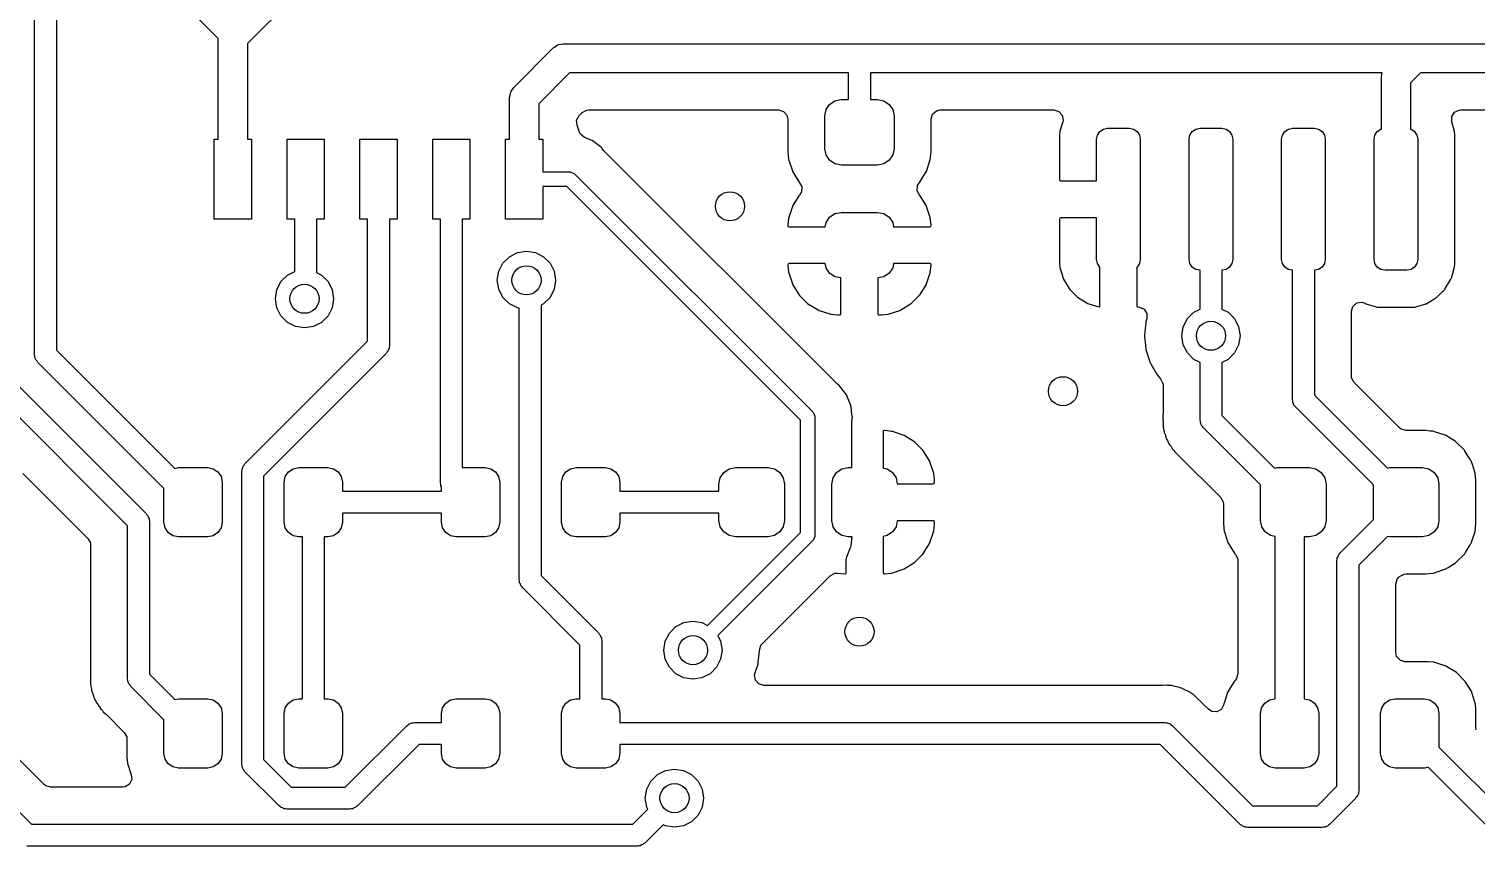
# Model space of a CAD drawing. Extents: x 120.5 to 178.2, y -124.1 to -74.2.
# Drawn here: x 143.79 to 163.66, y -124.1 to -112.88 of the extents above; entities that cross this region are included whole.
import ezdxf

# ---------------------------------------------------------------- set-up
doc = ezdxf.new("R2010")
doc.units = 0
doc.layers.add('BLACK', color=7, linetype='CONTINUOUS')

msp = doc.modelspace()

# ---------------------------------------------------------------- linework, layer by layer
at = {"layer": 'BLACK', "linetype": 'CONTINUOUS'}
for p, q in [((143.868, -117.353), (143.868, -100.076)), ((144.168, -100.138), (144.168, -117.291)), ((146.39, -113.01), (144.42, -111.04)), ((147.403, -112.468), (146.79, -113.081)), ((146.39, -114.395), (146.39, -113.01)), ((146.79, -113.081), (146.79, -114.395)), ((150.449, -113.683), (150.989, -113.142)), ((150.989, -113.142), (151.017, -113.125)), ((151.017, -113.125), (151.043, -113.104)), ((151.043, -113.104), (151.054, -113.101)), ((151.054, -113.101), (151.064, -113.095)), ((151.064, -113.095), (151.097, -113.091)), ((151.097, -113.091), (151.13, -113.084)), ((151.13, -113.084), (165.521, -113.084)), ((151.213, -113.484), (150.79, -113.907)), ((155.044, -113.484), (151.213, -113.484)), ((155.044, -113.85), (155.044, -113.484)), ((162.37, -113.484), (155.344, -113.484)), ((155.344, -113.484), (155.344, -113.85)), ((162.36, -113.538), (162.367, -113.505)), ((162.36, -114.255), (162.36, -113.538)), ((162.367, -113.505), (162.37, -113.484)), ((162.897, -113.484), (162.76, -113.621)), ((162.76, -113.621), (162.76, -114.255)), ((165.45, -113.484), (162.897, -113.484)), ((150.39, -113.824), (150.397, -113.791)), ((150.39, -114.395), (150.39, -113.824)), ((150.397, -113.791), (150.401, -113.758)), ((150.401, -113.758), (150.407, -113.748)), ((150.407, -113.748), (150.41, -113.737)), ((150.41, -113.737), (150.431, -113.711)), ((150.431, -113.711), (150.449, -113.683)), ((150.79, -113.907), (150.79, -114.395)), ((151.345, -114.071), (151.387, -114.029)), ((151.387, -114.029), (151.449, -113.995)), ((151.449, -113.995), (151.476, -113.992)), ((151.476, -113.992), (154.084, -113.992)), ((154.084, -113.992), (154.153, -114.013)), ((154.153, -114.013), (154.199, -114.066)), ((154.719, -114.075), (154.736, -113.989)), ((154.736, -113.989), (154.785, -113.916)), ((154.785, -113.916), (154.858, -113.867)), ((154.858, -113.867), (154.944, -113.85)), ((154.944, -113.85), (155.044, -113.85)), ((155.344, -113.85), (155.444, -113.85)), ((155.444, -113.85), (155.53, -113.867)), ((155.53, -113.867), (155.603, -113.916)), ((155.603, -113.916), (155.652, -113.989)), ((155.652, -113.989), (155.669, -114.075)), ((156.198, -114.05), (156.251, -114.004)), ((156.251, -114.004), (156.303, -113.992)), ((156.303, -113.992), (157.864, -113.992)), ((157.864, -113.992), (157.932, -114.013)), ((157.932, -114.013), (157.979, -114.066)), ((163.326, -114.083), (163.364, -114.023)), ((163.364, -114.023), (163.429, -113.994)), ((163.429, -113.994), (163.447, -113.992)), ((163.447, -113.992), (164.264, -113.992)), ((151.311, -114.133), (151.345, -114.071)), ((151.316, -114.204), (151.311, -114.133)), ((151.332, -114.245), (151.316, -114.204)), ((151.347, -114.285), (151.332, -114.245)), ((154.199, -114.066), (154.21, -114.118)), ((154.21, -114.118), (154.21, -114.574)), ((154.719, -114.525), (154.719, -114.075)), ((155.669, -114.075), (155.669, -114.525)), ((156.177, -114.118), (156.198, -114.05)), ((156.177, -114.574), (156.177, -114.118)), ((157.985, -114.154), (157.947, -114.285)), ((157.979, -114.066), (157.989, -114.136)), ((157.989, -114.136), (157.985, -114.154)), ((158.543, -114.256), (158.6, -114.245)), ((158.6, -114.245), (158.9, -114.245)), ((158.9, -114.245), (158.957, -114.256)), ((159.813, -114.256), (159.87, -114.245)), ((159.87, -114.245), (160.17, -114.245)), ((160.17, -114.245), (160.227, -114.256)), ((161.083, -114.256), (161.14, -114.245)), ((161.14, -114.245), (161.44, -114.245)), ((161.44, -114.245), (161.497, -114.256)), ((163.326, -114.154), (163.326, -114.083)), ((163.366, -114.291), (163.326, -114.154)), ((146.335, -115.495), (146.335, -114.395)), ((146.335, -114.395), (146.39, -114.395)), ((146.79, -114.395), (146.845, -114.395)), ((146.845, -114.395), (146.845, -115.495)), ((147.335, -115.495), (147.335, -114.395)), ((147.335, -114.395), (147.845, -114.395)), ((147.845, -114.395), (147.845, -115.495)), ((148.335, -115.495), (148.335, -114.395)), ((148.335, -114.395), (148.845, -114.395)), ((148.845, -114.395), (148.845, -115.495)), ((149.335, -115.495), (149.335, -114.395)), ((149.335, -114.395), (149.845, -114.395)), ((149.845, -114.395), (149.845, -115.495)), ((150.335, -115.495), (150.335, -114.395)), ((150.335, -114.395), (150.39, -114.395)), ((150.79, -114.395), (150.845, -114.395)), ((150.845, -114.395), (150.845, -114.845)), ((151.347, -114.287), (151.347, -114.285)), ((151.365, -114.326), (151.347, -114.287)), ((151.42, -114.371), (151.365, -114.326)), ((151.523, -114.413), (151.42, -114.371)), ((151.618, -114.487), (151.523, -114.413)), ((157.944, -114.298), (157.942, -114.326)), ((157.942, -114.326), (157.942, -114.331)), ((157.942, -114.331), (157.942, -114.948)), ((157.947, -114.285), (157.944, -114.298)), ((158.45, -114.395), (158.461, -114.338)), ((158.45, -114.966), (158.45, -114.395)), ((158.461, -114.338), (158.494, -114.289)), ((158.494, -114.289), (158.543, -114.256)), ((158.957, -114.256), (159.006, -114.289)), ((159.006, -114.289), (159.039, -114.338)), ((159.039, -114.338), (159.05, -114.395)), ((159.05, -114.395), (159.05, -116.045)), ((159.72, -114.395), (159.731, -114.338)), ((159.72, -116.045), (159.72, -114.395)), ((159.731, -114.338), (159.764, -114.289)), ((159.764, -114.289), (159.813, -114.256)), ((160.227, -114.256), (160.276, -114.289)), ((160.276, -114.289), (160.309, -114.338)), ((160.309, -114.338), (160.32, -114.395)), ((160.32, -114.395), (160.32, -116.045)), ((160.99, -114.395), (161.001, -114.338)), ((160.99, -116.045), (160.99, -114.395)), ((161.001, -114.338), (161.034, -114.289)), ((161.034, -114.289), (161.083, -114.256)), ((161.497, -114.256), (161.546, -114.289)), ((161.546, -114.289), (161.579, -114.338)), ((161.579, -114.338), (161.59, -114.395)), ((161.59, -114.395), (161.59, -116.045)), ((162.26, -114.395), (162.271, -114.338)), ((162.26, -116.045), (162.26, -114.395)), ((162.271, -114.338), (162.304, -114.289)), ((162.304, -114.289), (162.353, -114.256)), ((162.353, -114.256), (162.36, -114.255)), ((162.76, -114.255), (162.767, -114.256)), ((162.767, -114.256), (162.816, -114.289)), ((162.816, -114.289), (162.849, -114.338)), ((162.849, -114.338), (162.86, -114.395)), ((162.86, -114.395), (162.86, -116.045)), ((163.366, -114.298), (163.366, -114.291)), ((163.368, -114.326), (163.366, -114.298)), ((163.366, -114.298), (163.366, -114.298)), ((163.368, -114.328), (163.368, -114.326)), ((163.368, -116.112), (163.368, -114.328)), ((151.65, -114.511), (151.618, -114.487)), ((151.618, -114.487), (151.618, -114.487)), ((151.655, -114.518), (151.65, -114.511)), ((151.67, -114.536), (151.655, -114.518)), ((151.681, -114.549), (151.67, -114.536)), ((154.879, -117.747), (151.681, -114.549)), ((154.21, -114.574), (154.211, -114.577)), ((154.211, -114.577), (154.211, -114.577)), ((154.211, -114.577), (154.214, -114.611)), ((154.214, -114.611), (154.221, -114.676)), ((154.736, -114.611), (154.719, -114.525)), ((154.785, -114.684), (154.736, -114.611)), ((155.652, -114.611), (155.603, -114.684)), ((155.669, -114.525), (155.652, -114.611)), ((156.167, -114.675), (156.177, -114.574)), ((154.221, -114.676), (154.223, -114.683)), ((154.223, -114.683), (154.273, -114.83)), ((154.273, -114.83), (154.275, -114.838)), ((154.275, -114.838), (154.279, -114.844)), ((154.858, -114.733), (154.785, -114.684)), ((154.944, -114.75), (154.858, -114.733)), ((155.444, -114.75), (154.944, -114.75)), ((155.53, -114.733), (155.444, -114.75)), ((155.603, -114.684), (155.53, -114.733)), ((156.109, -114.843), (156.113, -114.837)), ((156.113, -114.837), (156.167, -114.675)), ((150.845, -114.845), (151.216, -114.845)), ((151.216, -114.845), (151.224, -114.847)), ((151.224, -114.847), (151.232, -114.846)), ((151.232, -114.846), (151.253, -114.857)), ((151.253, -114.857), (151.275, -114.864)), ((151.275, -114.864), (151.28, -114.871)), ((151.28, -114.871), (151.287, -114.874)), ((151.287, -114.874), (154.554, -118.141)), ((154.279, -114.844), (154.279, -114.844)), ((154.279, -114.844), (154.336, -114.936)), ((154.336, -114.936), (154.365, -114.984)), ((154.365, -114.984), (154.37, -114.989)), ((154.37, -114.989), (154.375, -114.995)), ((154.375, -114.995), (154.373, -114.996)), ((154.373, -114.996), (154.402, -115.049)), ((155.986, -115.102), (155.991, -115.031)), ((155.991, -115.031), (156.015, -114.994)), ((156.014, -114.994), (156.018, -114.988)), ((156.015, -114.994), (156.014, -114.994)), ((156.018, -114.988), (156.024, -114.983)), ((156.024, -114.983), (156.057, -114.929)), ((156.057, -114.929), (156.109, -114.843)), ((156.109, -114.843), (156.109, -114.843)), ((157.942, -114.948), (157.946, -114.963)), ((157.946, -114.963), (157.948, -114.964)), ((157.948, -114.964), (157.956, -114.966)), ((157.956, -114.966), (158.45, -114.966)), ((151.175, -115.045), (150.845, -115.045)), ((150.845, -115.045), (150.845, -115.495)), ((154.383, -118.253), (151.175, -115.045)), ((154.361, -115.174), (154.279, -115.307)), ((154.375, -115.157), (154.361, -115.174)), ((154.397, -115.119), (154.374, -115.156)), ((154.374, -115.156), (154.375, -115.157)), ((154.402, -115.049), (154.397, -115.119)), ((156.015, -115.154), (155.986, -115.102)), ((156.013, -115.156), (156.015, -115.154)), ((156.026, -115.173), (156.013, -115.156)), ((156.108, -115.306), (156.026, -115.173)), ((154.273, -115.32), (154.224, -115.469)), ((154.279, -115.307), (154.273, -115.32)), ((154.785, -115.466), (154.858, -115.417)), ((154.858, -115.417), (154.944, -115.4)), ((154.944, -115.4), (155.444, -115.4)), ((155.444, -115.4), (155.53, -115.417)), ((155.53, -115.417), (155.603, -115.466)), ((156.115, -115.319), (156.108, -115.306)), ((156.164, -115.468), (156.115, -115.319)), ((146.845, -115.495), (146.335, -115.495)), ((147.44, -115.495), (147.335, -115.495)), ((147.44, -116.211), (147.44, -115.495)), ((147.845, -115.495), (147.74, -115.495)), ((147.74, -115.495), (147.74, -116.227)), ((148.44, -115.495), (148.335, -115.495)), ((148.44, -117.17), (148.44, -115.495)), ((148.845, -115.495), (148.74, -115.495)), ((148.74, -115.495), (148.74, -117.232)), ((149.44, -115.495), (149.335, -115.495)), ((149.44, -119.115), (149.44, -115.495)), ((149.845, -115.495), (149.74, -115.495)), ((149.74, -115.495), (149.74, -118.905)), ((150.845, -115.495), (150.335, -115.495)), ((154.221, -115.482), (154.211, -115.573)), ((154.211, -115.573), (154.211, -115.578)), ((154.211, -115.578), (154.215, -115.593)), ((154.215, -115.593), (154.217, -115.594)), ((154.217, -115.594), (154.225, -115.596)), ((154.224, -115.469), (154.221, -115.482)), ((154.225, -115.596), (154.725, -115.596)), ((154.725, -115.596), (154.736, -115.539)), ((154.736, -115.539), (154.785, -115.466)), ((155.603, -115.466), (155.652, -115.539)), ((155.652, -115.539), (155.663, -115.596)), ((155.663, -115.596), (156.159, -115.596)), ((156.159, -115.596), (156.174, -115.592)), ((156.167, -115.481), (156.164, -115.468)), ((156.177, -115.573), (156.167, -115.481)), ((156.174, -115.592), (156.175, -115.59)), ((156.175, -115.59), (156.177, -115.582)), ((156.177, -115.58), (156.177, -115.573)), ((156.177, -115.582), (156.177, -115.58)), ((157.944, -115.48), (157.942, -115.488)), ((157.942, -115.488), (157.942, -116.109)), ((157.945, -115.478), (157.944, -115.48)), ((157.96, -115.474), (157.945, -115.478)), ((158.45, -115.474), (157.96, -115.474)), ((158.45, -116.045), (158.45, -115.474)), ((150.298, -116.097), (150.387, -116.008)), ((150.387, -116.008), (150.498, -115.952)), ((150.498, -115.952), (150.622, -115.932)), ((150.622, -115.932), (150.746, -115.952)), ((150.746, -115.952), (150.857, -116.008)), ((150.857, -116.008), (150.946, -116.097)), ((147.339, -116.262), (147.44, -116.211)), ((147.74, -116.227), (147.809, -116.262)), ((150.222, -116.332), (150.242, -116.208)), ((150.242, -116.208), (150.298, -116.097)), ((150.946, -116.097), (151.002, -116.208)), ((151.002, -116.208), (151.022, -116.332)), ((154.213, -116.11), (154.211, -116.118)), ((154.211, -116.118), (154.211, -116.12)), ((154.211, -116.12), (154.211, -116.127)), ((154.211, -116.127), (154.221, -116.219)), ((154.214, -116.108), (154.213, -116.11)), ((154.229, -116.104), (154.214, -116.108)), ((154.221, -116.219), (154.224, -116.232)), ((154.224, -116.232), (154.273, -116.381)), ((154.725, -116.104), (154.229, -116.104)), ((154.736, -116.161), (154.725, -116.104)), ((154.785, -116.234), (154.736, -116.161)), ((155.652, -116.161), (155.603, -116.234)), ((155.663, -116.104), (155.652, -116.161)), ((156.163, -116.104), (155.663, -116.104)), ((156.115, -116.38), (156.164, -116.231)), ((156.171, -116.106), (156.163, -116.104)), ((156.164, -116.231), (156.167, -116.218)), ((156.167, -116.218), (156.177, -116.127)), ((156.173, -116.107), (156.171, -116.106)), ((156.173, -116.109), (156.173, -116.107)), ((156.177, -116.122), (156.173, -116.109)), ((156.177, -116.127), (156.177, -116.122)), ((157.942, -116.109), (157.942, -116.114)), ((157.942, -116.114), (157.944, -116.142)), ((157.944, -116.142), (157.947, -116.155)), ((157.947, -116.155), (157.989, -116.301)), ((158.461, -116.102), (158.45, -116.045)), ((158.494, -116.151), (158.461, -116.102)), ((158.496, -116.152), (158.494, -116.151)), ((158.496, -116.688), (158.496, -116.152)), ((159.006, -116.151), (159.004, -116.152)), ((159.004, -116.152), (159.004, -116.682)), ((159.039, -116.102), (159.006, -116.151)), ((159.05, -116.045), (159.039, -116.102)), ((159.731, -116.102), (159.72, -116.045)), ((159.764, -116.151), (159.731, -116.102)), ((159.813, -116.184), (159.764, -116.151)), ((159.87, -116.195), (159.813, -116.184)), ((159.87, -116.727), (159.87, -116.195)), ((160.227, -116.184), (160.17, -116.195)), ((160.17, -116.195), (160.17, -116.727)), ((160.276, -116.151), (160.227, -116.184)), ((160.309, -116.102), (160.276, -116.151)), ((160.32, -116.045), (160.309, -116.102)), ((161.001, -116.102), (160.99, -116.045)), ((161.034, -116.151), (161.001, -116.102)), ((161.083, -116.184), (161.034, -116.151)), ((161.14, -116.195), (161.083, -116.184)), ((161.14, -117.97), (161.14, -116.195)), ((161.497, -116.184), (161.44, -116.195)), ((161.44, -116.195), (161.44, -117.908)), ((161.546, -116.151), (161.497, -116.184)), ((161.579, -116.102), (161.546, -116.151)), ((161.59, -116.045), (161.579, -116.102)), ((162.271, -116.102), (162.26, -116.045)), ((162.304, -116.151), (162.271, -116.102)), ((162.353, -116.184), (162.304, -116.151)), ((162.41, -116.195), (162.353, -116.184)), ((162.71, -116.195), (162.41, -116.195)), ((162.767, -116.184), (162.71, -116.195)), ((162.816, -116.151), (162.767, -116.184)), ((162.849, -116.102), (162.816, -116.151)), ((162.86, -116.045), (162.849, -116.102)), ((163.321, -116.301), (163.36, -116.168)), ((163.36, -116.168), (163.366, -116.149)), ((163.366, -116.142), (163.368, -116.114)), ((163.366, -116.149), (163.366, -116.142)), ((163.368, -116.114), (163.368, -116.112)), ((163.368, -116.114), (163.368, -116.114)), ((147.194, -116.462), (147.25, -116.351)), ((147.25, -116.351), (147.339, -116.262)), ((147.809, -116.262), (147.898, -116.351)), ((147.898, -116.351), (147.954, -116.462)), ((150.242, -116.456), (150.222, -116.332)), ((151.022, -116.332), (151.002, -116.456)), ((154.273, -116.381), (154.28, -116.394)), ((154.28, -116.394), (154.362, -116.527)), ((154.858, -116.283), (154.785, -116.234)), ((154.94, -116.299), (154.858, -116.283)), ((154.94, -116.794), (154.94, -116.299)), ((155.53, -116.283), (155.448, -116.299)), ((155.448, -116.299), (155.448, -116.79)), ((155.603, -116.234), (155.53, -116.283)), ((156.027, -116.526), (156.109, -116.393)), ((156.109, -116.393), (156.115, -116.38)), ((157.989, -116.301), (157.995, -116.315)), ((157.995, -116.315), (158.072, -116.445)), ((163.238, -116.445), (163.288, -116.361)), ((163.288, -116.361), (163.315, -116.315)), ((163.315, -116.315), (163.319, -116.309)), ((163.319, -116.309), (163.321, -116.301)), ((147.174, -116.586), (147.194, -116.462)), ((147.194, -116.71), (147.174, -116.586)), ((147.954, -116.462), (147.974, -116.586)), ((147.974, -116.586), (147.954, -116.71)), ((150.298, -116.567), (150.242, -116.456)), ((150.387, -116.656), (150.298, -116.567)), ((150.946, -116.567), (150.857, -116.656)), ((151.002, -116.456), (150.946, -116.567)), ((154.362, -116.527), (154.371, -116.539)), ((154.371, -116.539), (154.481, -116.649)), ((155.908, -116.648), (156.018, -116.538)), ((156.018, -116.538), (156.027, -116.526)), ((158.072, -116.445), (158.082, -116.457)), ((158.082, -116.457), (158.188, -116.563)), ((158.188, -116.563), (158.2, -116.573)), ((158.2, -116.573), (158.33, -116.65)), ((162.974, -116.654), (163.078, -116.593)), ((163.078, -116.593), (163.11, -116.573)), ((163.11, -116.573), (163.117, -116.569)), ((163.11, -116.573), (163.11, -116.573)), ((163.117, -116.569), (163.234, -116.452)), ((163.234, -116.452), (163.238, -116.445)), ((163.238, -116.445), (163.238, -116.445)), ((147.25, -116.821), (147.194, -116.71)), ((147.339, -116.91), (147.25, -116.821)), ((147.898, -116.821), (147.809, -116.91)), ((147.954, -116.71), (147.898, -116.821)), ((150.498, -116.712), (150.387, -116.656)), ((150.523, -116.716), (150.498, -116.712)), ((150.523, -120.447), (150.523, -116.716)), ((150.857, -116.656), (150.823, -116.673)), ((150.823, -116.673), (150.823, -120.385)), ((154.481, -116.649), (154.493, -116.658)), ((154.493, -116.658), (154.626, -116.74)), ((154.626, -116.74), (154.639, -116.746)), ((154.639, -116.746), (154.788, -116.795)), ((154.788, -116.795), (154.801, -116.798)), ((154.801, -116.798), (154.892, -116.808)), ((154.892, -116.808), (154.899, -116.808)), ((154.899, -116.808), (154.922, -116.808)), ((154.922, -116.808), (154.937, -116.804)), ((154.937, -116.804), (154.938, -116.802)), ((154.938, -116.802), (154.94, -116.794)), ((155.448, -116.79), (155.452, -116.805)), ((155.452, -116.805), (155.454, -116.806)), ((155.454, -116.806), (155.462, -116.808)), ((155.462, -116.808), (155.489, -116.808)), ((155.489, -116.808), (155.496, -116.808)), ((155.496, -116.808), (155.588, -116.798)), ((155.588, -116.798), (155.601, -116.795)), ((155.601, -116.795), (155.75, -116.746)), ((155.75, -116.746), (155.763, -116.739)), ((155.763, -116.739), (155.896, -116.657)), ((155.896, -116.657), (155.908, -116.648)), ((158.33, -116.65), (158.344, -116.656)), ((158.344, -116.656), (158.479, -116.695)), ((158.479, -116.695), (158.493, -116.695)), ((158.493, -116.695), (158.496, -116.688)), ((159.004, -116.682), (159.008, -116.695)), ((159.008, -116.695), (159.038, -116.7)), ((159.038, -116.7), (159.102, -116.729)), ((159.102, -116.729), (159.141, -116.789)), ((159.141, -116.789), (159.14, -116.863)), ((159.696, -116.859), (159.785, -116.77)), ((159.785, -116.77), (159.87, -116.727)), ((160.17, -116.727), (160.255, -116.77)), ((160.255, -116.77), (160.344, -116.859)), ((161.948, -116.758), (161.969, -116.69)), ((161.948, -117.645), (161.948, -116.758)), ((161.969, -116.69), (162.022, -116.643)), ((162.022, -116.643), (162.092, -116.633)), ((162.092, -116.633), (162.132, -116.647)), ((162.132, -116.647), (162.132, -116.647)), ((162.132, -116.647), (162.137, -116.649)), ((162.137, -116.649), (162.139, -116.65)), ((162.139, -116.65), (162.146, -116.654)), ((162.146, -116.654), (162.154, -116.656)), ((162.154, -116.656), (162.154, -116.656)), ((162.154, -116.656), (162.16, -116.658)), ((162.16, -116.658), (162.306, -116.701)), ((162.306, -116.701), (162.313, -116.701)), ((162.313, -116.701), (162.313, -116.701)), ((162.313, -116.701), (162.341, -116.703)), ((162.341, -116.703), (162.341, -116.703)), ((162.341, -116.703), (162.343, -116.703)), ((162.343, -116.703), (162.777, -116.703)), ((162.777, -116.703), (162.779, -116.703)), ((162.779, -116.703), (162.807, -116.701)), ((162.779, -116.703), (162.779, -116.703)), ((162.807, -116.701), (162.807, -116.701)), ((162.807, -116.701), (162.814, -116.701)), ((162.814, -116.701), (162.96, -116.658)), ((162.96, -116.658), (162.966, -116.656)), ((162.966, -116.656), (162.974, -116.654)), ((162.966, -116.656), (162.966, -116.656)), ((147.45, -116.966), (147.339, -116.91)), ((147.574, -116.986), (147.45, -116.966)), ((147.698, -116.966), (147.574, -116.986)), ((147.809, -116.91), (147.698, -116.966)), ((159.126, -116.911), (159.112, -117.039)), ((159.14, -116.863), (159.126, -116.904)), ((159.126, -116.904), (159.126, -116.911)), ((159.126, -116.911), (159.126, -116.911)), ((159.62, -117.094), (159.64, -116.97)), ((159.64, -116.97), (159.696, -116.859)), ((160.344, -116.859), (160.4, -116.97)), ((160.4, -116.97), (160.42, -117.094)), ((146.757, -118.853), (148.44, -117.17)), ((159.112, -117.039), (159.106, -117.094)), ((159.106, -117.094), (159.107, -117.101)), ((159.107, -117.101), (159.125, -117.269)), ((159.64, -117.218), (159.62, -117.094)), ((159.696, -117.329), (159.64, -117.218)), ((160.4, -117.218), (160.344, -117.329)), ((160.42, -117.094), (160.4, -117.218)), ((143.873, -117.372), (143.868, -117.353)), ((143.873, -117.392), (143.873, -117.372)), ((143.883, -117.409), (143.873, -117.392)), ((143.888, -117.428), (143.883, -117.409)), ((144.168, -117.291), (145.793, -118.915)), ((148.696, -117.338), (147.013, -119.022)), ((148.706, -117.321), (148.696, -117.338)), ((148.72, -117.307), (148.706, -117.321)), ((148.725, -117.288), (148.72, -117.307)), ((148.735, -117.271), (148.725, -117.288)), ((148.74, -117.232), (148.735, -117.251)), ((148.735, -117.251), (148.735, -117.271)), ((159.125, -117.269), (159.126, -117.284)), ((159.126, -117.284), (159.185, -117.466)), ((159.785, -117.418), (159.696, -117.329)), ((159.87, -117.461), (159.785, -117.418)), ((160.255, -117.418), (160.17, -117.461)), ((160.344, -117.329), (160.255, -117.418)), ((143.406, -117.54), (145.401, -119.535)), ((143.902, -117.442), (143.888, -117.428)), ((143.912, -117.459), (143.902, -117.442)), ((145.645, -119.192), (143.912, -117.459)), ((159.185, -117.466), (159.189, -117.471)), ((159.189, -117.471), (159.189, -117.471)), ((159.189, -117.471), (159.194, -117.48)), ((159.194, -117.48), (159.281, -117.631)), ((159.87, -118.25), (159.87, -117.461)), ((160.17, -117.461), (160.17, -118.188)), ((145.145, -119.703), (143.15, -117.708)), ((154.891, -117.758), (154.879, -117.747)), ((154.91, -117.773), (154.891, -117.758)), ((154.917, -117.778), (154.91, -117.773)), ((154.941, -117.81), (154.917, -117.778)), ((154.951, -117.822), (154.941, -117.81)), ((154.941, -117.81), (154.941, -117.81)), ((155.005, -117.893), (154.951, -117.822)), ((159.281, -117.631), (159.285, -117.636)), ((159.285, -117.636), (159.285, -117.636)), ((159.285, -117.636), (159.329, -117.684)), ((159.329, -117.684), (159.36, -117.748)), ((159.36, -117.748), (159.362, -117.769)), ((159.362, -117.769), (159.362, -118.168)), ((161.951, -117.672), (161.948, -117.645)), ((161.985, -117.734), (161.951, -117.672)), ((162.611, -118.36), (161.985, -117.734)), ((155.014, -117.905), (155.005, -117.893)), ((155.034, -117.953), (155.014, -117.905)), ((155.069, -118.036), (155.034, -117.953)), ((161.145, -117.989), (161.14, -117.97)), ((161.145, -118.009), (161.145, -117.989)), ((161.155, -118.026), (161.145, -118.009)), ((161.44, -117.908), (162.443, -118.911)), ((154.554, -118.141), (154.557, -118.148)), ((154.557, -118.148), (154.564, -118.153)), ((154.564, -118.153), (154.571, -118.175)), ((154.571, -118.175), (154.582, -118.196)), ((154.582, -118.196), (154.58, -118.204)), ((154.58, -118.204), (154.583, -118.212)), ((154.583, -118.212), (154.583, -119.837)), ((155.073, -118.046), (155.069, -118.036)), ((155.076, -118.053), (155.073, -118.046)), ((155.077, -118.061), (155.076, -118.053)), ((155.079, -118.075), (155.077, -118.061)), ((155.091, -118.172), (155.079, -118.075)), ((155.097, -118.212), (155.091, -118.172)), ((155.091, -118.172), (155.091, -118.172)), ((155.095, -118.227), (155.097, -118.212)), ((159.361, -118.18), (159.359, -118.188)), ((159.359, -118.188), (159.361, -118.256)), ((159.362, -118.168), (159.361, -118.18)), ((160.17, -118.188), (160.893, -118.911)), ((161.16, -118.045), (161.155, -118.026)), ((161.174, -118.059), (161.16, -118.045)), ((161.184, -118.076), (161.174, -118.059)), ((162.25, -119.142), (161.184, -118.076)), ((154.383, -119.796), (154.383, -118.253)), ((155.091, -118.26), (155.092, -118.243)), ((155.091, -118.905), (155.091, -118.26)), ((155.092, -118.243), (155.095, -118.227)), ((155.521, -118.403), (155.519, -118.411)), ((155.519, -118.411), (155.519, -118.911)), ((155.522, -118.401), (155.521, -118.403)), ((155.537, -118.397), (155.522, -118.401)), ((155.542, -118.397), (155.537, -118.397)), ((155.633, -118.407), (155.542, -118.397)), ((155.646, -118.41), (155.633, -118.407)), ((155.795, -118.459), (155.646, -118.41)), ((159.361, -118.256), (159.361, -118.258)), ((159.361, -118.258), (159.362, -118.262)), ((159.362, -118.262), (159.362, -118.291)), ((159.362, -118.291), (159.362, -118.296)), ((159.362, -118.296), (159.363, -118.308)), ((159.363, -118.308), (159.364, -118.354)), ((159.364, -118.354), (159.367, -118.361)), ((159.367, -118.361), (159.367, -118.361)), ((159.367, -118.361), (159.37, -118.374)), ((159.37, -118.374), (159.374, -118.394)), ((159.374, -118.394), (159.376, -118.407)), ((159.376, -118.407), (159.377, -118.415)), ((159.377, -118.415), (159.38, -118.422)), ((159.875, -118.269), (159.87, -118.25)), ((159.875, -118.289), (159.875, -118.269)), ((159.885, -118.306), (159.875, -118.289)), ((159.89, -118.325), (159.885, -118.306)), ((159.904, -118.339), (159.89, -118.325)), ((159.914, -118.356), (159.904, -118.339)), ((160.7, -119.142), (159.914, -118.356)), ((162.632, -118.376), (162.611, -118.36)), ((162.7, -118.396), (162.632, -118.376)), ((162.974, -118.396), (162.7, -118.396)), ((163.027, -118.402), (162.974, -118.396)), ((163.068, -118.406), (163.027, -118.402)), ((163.075, -118.407), (163.068, -118.406)), ((163.068, -118.406), (163.068, -118.406)), ((163.237, -118.461), (163.075, -118.407)), ((155.808, -118.465), (155.795, -118.459)), ((155.941, -118.547), (155.808, -118.465)), ((155.953, -118.556), (155.941, -118.547)), ((156.063, -118.666), (155.953, -118.556)), ((159.38, -118.422), (159.38, -118.422)), ((159.38, -118.422), (159.394, -118.458)), ((159.394, -118.458), (159.398, -118.469)), ((159.398, -118.469), (159.411, -118.514)), ((159.411, -118.514), (159.422, -118.532)), ((159.422, -118.532), (159.43, -118.55)), ((159.43, -118.55), (159.438, -118.57)), ((159.438, -118.57), (159.457, -118.596)), ((159.457, -118.596), (159.466, -118.607)), ((159.466, -118.607), (159.472, -118.617)), ((159.472, -118.617), (159.492, -118.65)), ((163.243, -118.465), (163.237, -118.461)), ((163.371, -118.543), (163.243, -118.465)), ((163.243, -118.465), (163.243, -118.465)), ((163.383, -118.55), (163.371, -118.543)), ((163.504, -118.671), (163.383, -118.55)), ((156.072, -118.678), (156.063, -118.666)), ((156.154, -118.811), (156.072, -118.678)), ((156.161, -118.824), (156.154, -118.811)), ((159.492, -118.65), (159.492, -118.65)), ((159.492, -118.65), (159.496, -118.657)), ((159.496, -118.657), (159.511, -118.672)), ((159.511, -118.672), (159.524, -118.687)), ((159.524, -118.687), (159.536, -118.704)), ((159.536, -118.704), (159.562, -118.726)), ((159.562, -118.726), (159.572, -118.734)), ((159.572, -118.734), (159.581, -118.742)), ((159.581, -118.742), (160.155, -119.316)), ((163.508, -118.678), (163.504, -118.671)), ((163.573, -118.783), (163.508, -118.678)), ((163.594, -118.817), (163.573, -118.783)), ((143.709, -118.986), (144.6, -119.877)), ((145.793, -118.915), (145.845, -118.905)), ((145.845, -118.905), (146.245, -118.905)), ((146.245, -118.905), (146.322, -118.92)), ((146.322, -118.92), (146.386, -118.964)), ((146.386, -118.964), (146.43, -119.028)), ((146.713, -118.959), (146.718, -118.94)), ((146.713, -122.976), (146.713, -118.959)), ((146.718, -118.921), (146.728, -118.903)), ((146.718, -118.94), (146.718, -118.921)), ((146.728, -118.903), (146.733, -118.884)), ((146.733, -118.884), (146.747, -118.87)), ((146.747, -118.87), (146.757, -118.853)), ((147.31, -119.028), (147.354, -118.964)), ((147.354, -118.964), (147.418, -118.92)), ((147.418, -118.92), (147.495, -118.905)), ((147.495, -118.905), (147.895, -118.905)), ((147.895, -118.905), (147.972, -118.92)), ((147.972, -118.92), (148.036, -118.964)), ((148.036, -118.964), (148.08, -119.028)), ((149.74, -118.905), (150.055, -118.905)), ((150.055, -118.905), (150.132, -118.92)), ((150.132, -118.92), (150.196, -118.964)), ((150.196, -118.964), (150.24, -119.028)), ((151.12, -119.028), (151.164, -118.964)), ((151.164, -118.964), (151.228, -118.92)), ((151.228, -118.92), (151.305, -118.905)), ((151.305, -118.905), (151.705, -118.905)), ((151.705, -118.905), (151.782, -118.92)), ((151.782, -118.92), (151.846, -118.964)), ((151.846, -118.964), (151.89, -119.028)), ((153.282, -119.044), (153.331, -118.971)), ((153.331, -118.971), (153.404, -118.922)), ((153.404, -118.922), (153.49, -118.905)), ((153.49, -118.905), (153.94, -118.905)), ((153.94, -118.905), (154.026, -118.922)), ((154.026, -118.922), (154.099, -118.971)), ((154.099, -118.971), (154.148, -119.044)), ((154.832, -119.044), (154.881, -118.971)), ((154.881, -118.971), (154.954, -118.922)), ((154.954, -118.922), (155.04, -118.905)), ((155.04, -118.905), (155.091, -118.905)), ((155.519, -118.911), (155.576, -118.922)), ((155.576, -118.922), (155.649, -118.971)), ((155.649, -118.971), (155.698, -119.044)), ((156.21, -118.973), (156.161, -118.824)), ((156.213, -118.986), (156.21, -118.973)), ((156.223, -119.078), (156.213, -118.986)), ((160.893, -118.911), (160.925, -118.905)), ((160.925, -118.905), (161.375, -118.905)), ((161.375, -118.905), (161.461, -118.922)), ((161.461, -118.922), (161.534, -118.971)), ((161.534, -118.971), (161.583, -119.044)), ((162.443, -118.911), (162.475, -118.905)), ((162.475, -118.905), (162.925, -118.905)), ((162.925, -118.905), (163.011, -118.922)), ((163.011, -118.922), (163.084, -118.971)), ((163.084, -118.971), (163.133, -119.044)), ((163.596, -118.824), (163.594, -118.817)), ((163.609, -118.863), (163.596, -118.824)), ((163.596, -118.824), (163.596, -118.824)), ((163.648, -118.979), (163.609, -118.863)), ((163.659, -119.081), (163.648, -118.979)), ((145.645, -119.655), (145.645, -119.192)), ((146.43, -119.028), (146.445, -119.105)), ((146.445, -119.105), (146.445, -119.655)), ((147.013, -119.022), (147.013, -122.913)), ((147.295, -119.105), (147.31, -119.028)), ((147.295, -119.655), (147.295, -119.105)), ((148.08, -119.028), (148.095, -119.105)), ((148.095, -119.105), (148.095, -119.23)), ((149.445, -119.134), (149.44, -119.115)), ((149.445, -119.154), (149.445, -119.134)), ((149.455, -119.171), (149.445, -119.154)), ((149.455, -119.23), (149.455, -119.171)), ((149.455, -119.171), (149.455, -119.171)), ((150.24, -119.028), (150.255, -119.105)), ((150.255, -119.105), (150.255, -119.655)), ((151.105, -119.105), (151.12, -119.028)), ((151.105, -119.655), (151.105, -119.105)), ((151.89, -119.028), (151.905, -119.105)), ((151.905, -119.105), (151.905, -119.23)), ((153.265, -119.13), (153.282, -119.044)), ((153.265, -119.23), (153.265, -119.13)), ((154.148, -119.044), (154.165, -119.13)), ((154.165, -119.13), (154.165, -119.63)), ((154.815, -119.13), (154.832, -119.044)), ((154.815, -119.63), (154.815, -119.13)), ((155.698, -119.044), (155.714, -119.126)), ((155.714, -119.126), (156.205, -119.126)), ((156.205, -119.126), (156.22, -119.122)), ((156.22, -119.122), (156.221, -119.12)), ((156.221, -119.12), (156.223, -119.112)), ((156.223, -119.085), (156.223, -119.078)), ((156.223, -119.112), (156.223, -119.085)), ((160.7, -119.63), (160.7, -119.142)), ((161.583, -119.044), (161.6, -119.13)), ((161.6, -119.13), (161.6, -119.63)), ((162.25, -119.618), (162.25, -119.142)), ((163.133, -119.044), (163.15, -119.13)), ((163.15, -119.13), (163.15, -119.63)), ((163.659, -119.679), (163.659, -119.081)), ((148.095, -119.23), (149.455, -119.23)), ((151.905, -119.23), (153.265, -119.23)), ((160.155, -119.316), (160.189, -119.378)), ((160.189, -119.378), (160.191, -119.405)), ((160.191, -119.405), (160.191, -119.679)), ((145.401, -119.535), (145.411, -119.552)), ((145.411, -119.552), (145.425, -119.566)), ((145.425, -119.566), (145.43, -119.585)), ((145.43, -119.585), (145.44, -119.602)), ((145.44, -119.602), (145.44, -119.622)), ((149.455, -119.53), (148.095, -119.53)), ((148.095, -119.53), (148.095, -119.655)), ((149.455, -119.655), (149.455, -119.53)), ((153.265, -119.53), (151.905, -119.53)), ((151.905, -119.53), (151.905, -119.655)), ((153.265, -119.63), (153.265, -119.53)), ((145.145, -121.805), (145.145, -119.703)), ((145.44, -119.622), (145.445, -119.641)), ((145.445, -119.641), (145.445, -121.743)), ((145.66, -119.732), (145.645, -119.655)), ((145.704, -119.796), (145.66, -119.732)), ((145.768, -119.84), (145.704, -119.796)), ((146.386, -119.796), (146.322, -119.84)), ((146.43, -119.732), (146.386, -119.796)), ((146.445, -119.655), (146.43, -119.732)), ((147.31, -119.732), (147.295, -119.655)), ((147.354, -119.796), (147.31, -119.732)), ((147.418, -119.84), (147.354, -119.796)), ((148.036, -119.796), (147.972, -119.84)), ((148.08, -119.732), (148.036, -119.796)), ((148.095, -119.655), (148.08, -119.732)), ((149.47, -119.732), (149.455, -119.655)), ((149.514, -119.796), (149.47, -119.732)), ((149.578, -119.84), (149.514, -119.796)), ((150.196, -119.796), (150.132, -119.84)), ((150.24, -119.732), (150.196, -119.796)), ((150.255, -119.655), (150.24, -119.732)), ((151.12, -119.732), (151.105, -119.655)), ((151.164, -119.796), (151.12, -119.732)), ((151.228, -119.84), (151.164, -119.796)), ((151.846, -119.796), (151.782, -119.84)), ((151.89, -119.732), (151.846, -119.796)), ((151.905, -119.655), (151.89, -119.732)), ((153.108, -121.071), (154.383, -119.796)), ((153.282, -119.716), (153.265, -119.63)), ((153.331, -119.789), (153.282, -119.716)), ((153.404, -119.838), (153.331, -119.789)), ((154.099, -119.789), (154.026, -119.838)), ((154.148, -119.716), (154.099, -119.789)), ((154.165, -119.63), (154.148, -119.716)), ((154.832, -119.716), (154.815, -119.63)), ((154.881, -119.789), (154.832, -119.716)), ((154.954, -119.838), (154.881, -119.789)), ((155.649, -119.789), (155.576, -119.838)), ((155.698, -119.716), (155.649, -119.789)), ((155.714, -119.634), (155.698, -119.716)), ((156.209, -119.634), (155.714, -119.634)), ((156.161, -119.935), (156.21, -119.786)), ((156.217, -119.636), (156.209, -119.634)), ((156.21, -119.786), (156.213, -119.773)), ((156.213, -119.773), (156.223, -119.682)), ((156.219, -119.637), (156.217, -119.636)), ((156.223, -119.652), (156.219, -119.637)), ((156.223, -119.675), (156.223, -119.652)), ((156.223, -119.682), (156.223, -119.675)), ((160.191, -119.679), (160.202, -119.781)), ((160.202, -119.781), (160.204, -119.788)), ((160.204, -119.788), (160.254, -119.935)), ((160.717, -119.716), (160.7, -119.63)), ((160.766, -119.789), (160.717, -119.716)), ((160.839, -119.838), (160.766, -119.789)), ((161.534, -119.789), (161.461, -119.838)), ((161.583, -119.716), (161.534, -119.789)), ((161.6, -119.63), (161.583, -119.716)), ((161.794, -120.074), (162.25, -119.618)), ((163.084, -119.789), (163.011, -119.838)), ((163.133, -119.716), (163.084, -119.789)), ((163.15, -119.63), (163.133, -119.716)), ((163.594, -119.942), (163.648, -119.78)), ((163.648, -119.78), (163.659, -119.679)), ((144.6, -119.877), (144.634, -119.939)), ((144.634, -119.939), (144.636, -119.966)), ((144.636, -119.966), (144.636, -121.723)), ((145.845, -119.855), (145.768, -119.84)), ((146.245, -119.855), (145.845, -119.855)), ((146.322, -119.84), (146.245, -119.855)), ((147.495, -119.855), (147.418, -119.84)), ((147.545, -119.855), (147.495, -119.855)), ((147.545, -122.08), (147.545, -119.855)), ((147.895, -119.855), (147.845, -119.855)), ((147.845, -119.855), (147.845, -122.08)), ((147.972, -119.84), (147.895, -119.855)), ((149.655, -119.855), (149.578, -119.84)), ((150.055, -119.855), (149.655, -119.855)), ((150.132, -119.84), (150.055, -119.855)), ((151.305, -119.855), (151.228, -119.84)), ((151.705, -119.855), (151.305, -119.855)), ((151.782, -119.84), (151.705, -119.855)), ((154.554, -119.908), (153.249, -121.212)), ((153.49, -119.855), (153.404, -119.838)), ((153.94, -119.855), (153.49, -119.855)), ((154.026, -119.838), (153.94, -119.855)), ((154.557, -119.901), (154.554, -119.908)), ((154.564, -119.896), (154.557, -119.901)), ((154.571, -119.874), (154.564, -119.896)), ((154.582, -119.853), (154.571, -119.874)), ((154.583, -119.837), (154.58, -119.845)), ((154.58, -119.845), (154.582, -119.853)), ((155.04, -119.855), (154.954, -119.838)), ((155.021, -120.129), (155.072, -120.004)), ((155.094, -119.855), (155.04, -119.855)), ((155.072, -120.004), (155.076, -119.996)), ((155.072, -120.004), (155.072, -120.004)), ((155.076, -119.996), (155.078, -119.98)), ((155.078, -119.98), (155.094, -119.855)), ((155.576, -119.838), (155.519, -119.849)), ((155.519, -119.849), (155.519, -120.345)), ((156.073, -120.081), (156.155, -119.948)), ((156.155, -119.948), (156.161, -119.935)), ((160.254, -119.935), (160.256, -119.943)), ((160.256, -119.943), (160.26, -119.949)), ((160.26, -119.949), (160.26, -119.949)), ((160.26, -119.949), (160.301, -120.015)), ((160.9, -119.85), (160.839, -119.838)), ((160.9, -122.08), (160.9, -119.85)), ((161.375, -119.855), (161.3, -119.855)), ((161.3, -119.855), (161.3, -122.08)), ((161.461, -119.838), (161.375, -119.855)), ((162.443, -119.849), (162.05, -120.243)), ((162.475, -119.855), (162.443, -119.849)), ((162.925, -119.855), (162.475, -119.855)), ((163.011, -119.838), (162.925, -119.855)), ((163.514, -120.072), (163.571, -119.98)), ((163.571, -119.98), (163.59, -119.948)), ((163.59, -119.948), (163.594, -119.942)), ((163.59, -119.948), (163.59, -119.948)), ((155.011, -120.177), (155.021, -120.129)), ((155.011, -120.349), (155.011, -120.177)), ((155.942, -120.212), (155.954, -120.203)), ((155.954, -120.203), (156.064, -120.093)), ((156.064, -120.093), (156.073, -120.081)), ((160.301, -120.015), (160.346, -120.089)), ((160.346, -120.089), (160.351, -120.094)), ((160.351, -120.094), (160.355, -120.097)), ((160.355, -120.097), (160.356, -120.1)), ((160.356, -120.1), (160.356, -120.1)), ((160.356, -120.1), (160.356, -120.1)), ((160.356, -120.1), (160.389, -120.159)), ((160.389, -120.159), (160.391, -120.186)), ((160.391, -120.186), (160.391, -121.734)), ((161.75, -120.18), (161.755, -120.161)), ((161.75, -123.28), (161.75, -120.18)), ((161.755, -120.142), (161.765, -120.124)), ((161.755, -120.161), (161.755, -120.142)), ((161.765, -120.124), (161.77, -120.105)), ((161.77, -120.105), (161.784, -120.091)), ((161.784, -120.091), (161.794, -120.074)), ((163.384, -120.209), (163.505, -120.088)), ((163.505, -120.088), (163.514, -120.072)), ((150.823, -120.385), (151.611, -121.173)), ((153.858, -121.323), (154.791, -120.389)), ((154.791, -120.389), (154.854, -120.355)), ((154.854, -120.355), (154.893, -120.353)), ((154.893, -120.353), (154.988, -120.363)), ((154.988, -120.363), (154.993, -120.363)), ((154.993, -120.363), (155.008, -120.359)), ((155.008, -120.359), (155.009, -120.357)), ((155.009, -120.357), (155.011, -120.349)), ((155.519, -120.345), (155.523, -120.36)), ((155.523, -120.36), (155.525, -120.361)), ((155.525, -120.361), (155.533, -120.363)), ((155.533, -120.363), (155.535, -120.363)), ((155.535, -120.363), (155.542, -120.363)), ((155.542, -120.363), (155.634, -120.353)), ((155.634, -120.353), (155.647, -120.35)), ((155.647, -120.35), (155.796, -120.301)), ((155.796, -120.301), (155.809, -120.294)), ((155.809, -120.294), (155.942, -120.212)), ((162.05, -120.243), (162.05, -123.342)), ((162.595, -120.416), (162.611, -120.4)), ((162.611, -120.4), (162.673, -120.366)), ((162.673, -120.366), (162.7, -120.363)), ((162.7, -120.363), (162.974, -120.363)), ((162.974, -120.363), (162.977, -120.363)), ((162.977, -120.363), (163.015, -120.359)), ((162.977, -120.363), (162.977, -120.363)), ((163.015, -120.359), (163.076, -120.353)), ((163.076, -120.353), (163.111, -120.341)), ((163.111, -120.341), (163.231, -120.301)), ((163.231, -120.301), (163.238, -120.299)), ((163.231, -120.301), (163.231, -120.301)), ((163.238, -120.299), (163.277, -120.275)), ((163.277, -120.275), (163.377, -120.213)), ((163.377, -120.213), (163.384, -120.209)), ((150.528, -120.466), (150.523, -120.447)), ((150.528, -120.486), (150.528, -120.466)), ((150.538, -120.503), (150.528, -120.486)), ((150.543, -120.522), (150.538, -120.503)), ((150.557, -120.536), (150.543, -120.522)), ((150.567, -120.553), (150.557, -120.536)), ((151.355, -121.341), (150.567, -120.553)), ((162.558, -120.505), (162.578, -120.437)), ((162.558, -121.446), (162.558, -120.505)), ((162.578, -120.437), (162.595, -120.416)), ((151.611, -121.173), (151.621, -121.19)), ((151.621, -121.19), (151.635, -121.204)), ((152.528, -121.288), (152.584, -121.177)), ((152.584, -121.177), (152.673, -121.088)), ((152.673, -121.088), (152.784, -121.032)), ((152.784, -121.032), (152.908, -121.012)), ((152.908, -121.012), (153.032, -121.032)), ((153.032, -121.032), (153.108, -121.071)), ((141.33, -121.306), (143.826, -123.802)), ((151.355, -122.08), (151.355, -121.341)), ((151.635, -121.204), (151.64, -121.223)), ((151.64, -121.223), (151.65, -121.24)), ((151.65, -121.24), (151.65, -121.26)), ((151.65, -121.26), (151.655, -121.279)), ((151.655, -121.279), (151.655, -122.08)), ((152.508, -121.412), (152.528, -121.288)), ((153.249, -121.212), (153.288, -121.288)), ((153.288, -121.288), (153.308, -121.412)), ((153.821, -121.41), (153.841, -121.344)), ((153.841, -121.344), (153.858, -121.323)), ((152.528, -121.536), (152.508, -121.412)), ((152.584, -121.647), (152.528, -121.536)), ((153.288, -121.536), (153.232, -121.647)), ((153.308, -121.412), (153.288, -121.536)), ((153.802, -121.602), (153.804, -121.577)), ((153.804, -121.577), (153.821, -121.419)), ((153.822, -121.412), (153.821, -121.41)), ((153.821, -121.419), (153.822, -121.412)), ((162.569, -121.498), (162.558, -121.446)), ((162.616, -121.551), (162.569, -121.498)), ((162.684, -121.572), (162.616, -121.551)), ((162.997, -121.572), (162.684, -121.572)), ((163.007, -121.572), (162.997, -121.572)), ((163.08, -121.578), (163.007, -121.572)), ((163.135, -121.595), (163.08, -121.578)), ((163.236, -121.627), (163.135, -121.595)), ((144.636, -121.735), (144.634, -121.743)), ((144.634, -121.743), (144.634, -121.75)), ((144.634, -121.75), (144.636, -121.813)), ((144.636, -121.723), (144.636, -121.735)), ((145.445, -121.743), (145.793, -122.09)), ((152.673, -121.736), (152.584, -121.647)), ((152.784, -121.792), (152.673, -121.736)), ((152.908, -121.812), (152.784, -121.792)), ((153.032, -121.792), (152.908, -121.812)), ((153.143, -121.736), (153.032, -121.792)), ((153.232, -121.647), (153.143, -121.736)), ((153.755, -121.753), (153.759, -121.732)), ((153.765, -121.823), (153.755, -121.753)), ((153.759, -121.732), (153.802, -121.602)), ((160.391, -121.734), (160.371, -121.802)), ((163.244, -121.63), (163.236, -121.627)), ((163.236, -121.627), (163.236, -121.627)), ((163.39, -121.718), (163.244, -121.63)), ((163.512, -121.84), (163.39, -121.718)), ((144.636, -121.813), (144.636, -121.817)), ((144.636, -121.817), (144.636, -121.846)), ((144.636, -121.846), (144.637, -121.851)), ((144.637, -121.851), (144.638, -121.863)), ((144.638, -121.863), (144.639, -121.909)), ((144.639, -121.909), (144.645, -121.929)), ((144.645, -121.929), (144.645, -121.929)), ((144.645, -121.929), (144.649, -121.949)), ((144.649, -121.949), (144.652, -121.97)), ((144.652, -121.97), (144.655, -121.977)), ((144.655, -121.977), (144.655, -121.977)), ((144.655, -121.977), (144.669, -122.013)), ((145.15, -121.824), (145.145, -121.805)), ((145.15, -121.844), (145.15, -121.824)), ((145.16, -121.861), (145.15, -121.844)), ((145.165, -121.88), (145.16, -121.861)), ((145.179, -121.894), (145.165, -121.88)), ((145.189, -121.911), (145.179, -121.894)), ((145.645, -122.367), (145.189, -121.911)), ((153.811, -121.876), (153.765, -121.823)), ((153.879, -121.896), (153.811, -121.876)), ((159.348, -121.896), (153.879, -121.896)), ((159.36, -121.896), (159.348, -121.896)), ((159.406, -121.892), (159.36, -121.896)), ((159.414, -121.893), (159.406, -121.892)), ((159.427, -121.895), (159.414, -121.893)), ((159.447, -121.896), (159.427, -121.895)), ((159.468, -121.896), (159.447, -121.896)), ((159.48, -121.899), (159.468, -121.896)), ((159.513, -121.908), (159.48, -121.899)), ((159.525, -121.91), (159.513, -121.908)), ((159.57, -121.918), (159.525, -121.91)), ((159.59, -121.926), (159.57, -121.918)), ((159.609, -121.933), (159.59, -121.926)), ((159.629, -121.938), (159.609, -121.933)), ((159.636, -121.942), (159.629, -121.938)), ((159.67, -121.96), (159.636, -121.942)), ((159.636, -121.942), (159.636, -121.942)), ((159.68, -121.965), (159.67, -121.96)), ((159.716, -121.981), (159.68, -121.965)), ((159.723, -121.984), (159.716, -121.981)), ((159.716, -121.981), (159.716, -121.981)), ((159.729, -121.989), (159.723, -121.984)), ((159.74, -121.997), (159.729, -121.989)), ((160.247, -121.994), (160.202, -122.139)), ((160.25, -121.986), (160.247, -121.994)), ((160.247, -121.994), (160.247, -121.994)), ((160.338, -121.84), (160.25, -121.986)), ((160.355, -121.823), (160.338, -121.84)), ((160.371, -121.802), (160.355, -121.823)), ((163.6, -121.986), (163.512, -121.84)), ((163.603, -121.994), (163.6, -121.986)), ((163.648, -122.139), (163.603, -121.994)), ((163.603, -121.994), (163.603, -121.994)), ((144, -123.257), (142.887, -122.144)), ((144.669, -122.013), (144.673, -122.024)), ((144.673, -122.024), (144.686, -122.069)), ((144.686, -122.069), (144.697, -122.087)), ((144.697, -122.087), (144.705, -122.105)), ((144.705, -122.105), (144.713, -122.125)), ((144.713, -122.125), (144.741, -122.162)), ((144.741, -122.162), (144.747, -122.172)), ((144.747, -122.172), (144.767, -122.205)), ((145.793, -122.09), (145.845, -122.08)), ((145.845, -122.08), (146.245, -122.08)), ((146.245, -122.08), (146.322, -122.095)), ((146.322, -122.095), (146.386, -122.139)), ((146.386, -122.139), (146.43, -122.203)), ((147.31, -122.203), (147.354, -122.139)), ((147.354, -122.139), (147.418, -122.095)), ((147.418, -122.095), (147.495, -122.08)), ((147.495, -122.08), (147.545, -122.08)), ((147.845, -122.08), (147.895, -122.08)), ((147.895, -122.08), (147.972, -122.095)), ((147.972, -122.095), (148.036, -122.139)), ((148.036, -122.139), (148.08, -122.203)), ((149.47, -122.203), (149.514, -122.139)), ((149.514, -122.139), (149.578, -122.095)), ((149.578, -122.095), (149.655, -122.08)), ((149.655, -122.08), (150.055, -122.08)), ((150.055, -122.08), (150.132, -122.095)), ((150.132, -122.095), (150.196, -122.139)), ((150.196, -122.139), (150.24, -122.203)), ((151.12, -122.203), (151.164, -122.139)), ((151.164, -122.139), (151.228, -122.095)), ((151.228, -122.095), (151.305, -122.08)), ((151.305, -122.08), (151.355, -122.08)), ((151.655, -122.08), (151.705, -122.08)), ((151.705, -122.08), (151.782, -122.095)), ((151.782, -122.095), (151.846, -122.139)), ((151.846, -122.139), (151.89, -122.203)), ((159.756, -122.008), (159.74, -121.997)), ((159.767, -122.014), (159.756, -122.008)), ((159.775, -122.018), (159.767, -122.014)), ((159.793, -122.034), (159.775, -122.018)), ((159.809, -122.05), (159.793, -122.034)), ((159.818, -122.057), (159.809, -122.05)), ((159.821, -122.06), (159.818, -122.057)), ((159.842, -122.081), (159.821, -122.06)), ((159.845, -122.083), (159.842, -122.081)), ((159.896, -122.132), (159.845, -122.083)), ((159.901, -122.139), (159.896, -122.132)), ((159.909, -122.147), (159.901, -122.139)), ((159.901, -122.139), (159.901, -122.139)), ((159.985, -122.223), (159.909, -122.147)), ((160.197, -122.159), (160.164, -122.222)), ((160.198, -122.157), (160.197, -122.159)), ((160.202, -122.139), (160.198, -122.15)), ((160.198, -122.15), (160.198, -122.157)), ((160.715, -122.203), (160.759, -122.139)), ((160.759, -122.139), (160.823, -122.095)), ((160.823, -122.095), (160.9, -122.08)), ((161.3, -122.08), (161.377, -122.095)), ((161.377, -122.095), (161.441, -122.139)), ((161.441, -122.139), (161.485, -122.203)), ((162.365, -122.203), (162.409, -122.139)), ((162.409, -122.139), (162.473, -122.095)), ((162.473, -122.095), (162.55, -122.08)), ((162.55, -122.08), (162.95, -122.08)), ((162.95, -122.08), (163.027, -122.095)), ((163.027, -122.095), (163.091, -122.139)), ((163.091, -122.139), (163.135, -122.203)), ((163.652, -122.15), (163.648, -122.139)), ((163.653, -122.167), (163.652, -122.15)), ((163.657, -122.203), (163.653, -122.167)), ((144.767, -122.205), (144.767, -122.205)), ((144.767, -122.205), (144.771, -122.212)), ((144.771, -122.212), (144.786, -122.227)), ((144.786, -122.227), (144.799, -122.242)), ((144.799, -122.242), (144.811, -122.259)), ((144.811, -122.259), (144.847, -122.289)), ((144.847, -122.289), (144.856, -122.297)), ((144.856, -122.297), (145.1, -122.541)), ((145.645, -122.83), (145.645, -122.367)), ((146.43, -122.203), (146.445, -122.28)), ((146.445, -122.28), (146.445, -122.83)), ((147.295, -122.28), (147.31, -122.203)), ((147.295, -122.83), (147.295, -122.28)), ((148.08, -122.203), (148.095, -122.28)), ((148.095, -122.28), (148.095, -122.83)), ((149.455, -122.28), (149.47, -122.203)), ((149.455, -122.405), (149.455, -122.28)), ((150.24, -122.203), (150.255, -122.28)), ((150.255, -122.28), (150.255, -122.83)), ((151.105, -122.28), (151.12, -122.203)), ((151.105, -122.83), (151.105, -122.28)), ((151.89, -122.203), (151.905, -122.28)), ((151.905, -122.28), (151.905, -122.405)), ((160.032, -122.253), (159.985, -122.223)), ((160.102, -122.257), (160.032, -122.253)), ((160.164, -122.222), (160.102, -122.257)), ((160.7, -122.28), (160.715, -122.203)), ((160.7, -122.83), (160.7, -122.28)), ((161.485, -122.203), (161.5, -122.28)), ((161.5, -122.28), (161.5, -122.83)), ((162.35, -122.28), (162.365, -122.203)), ((162.35, -122.83), (162.35, -122.28)), ((163.135, -122.203), (163.15, -122.28)), ((163.15, -122.28), (163.15, -122.743)), ((163.658, -122.223), (163.657, -122.203)), ((163.658, -122.48), (163.658, -122.223)), ((145.1, -122.541), (145.134, -122.603)), ((148.135, -123.294), (148.98, -122.449)), ((148.98, -122.449), (148.997, -122.439)), ((148.997, -122.439), (149.011, -122.425)), ((149.011, -122.425), (149.03, -122.42)), ((149.03, -122.42), (149.048, -122.41)), ((149.048, -122.41), (149.067, -122.41)), ((149.067, -122.41), (149.086, -122.405)), ((149.086, -122.405), (149.455, -122.405)), ((151.905, -122.405), (159.385, -122.405)), ((159.385, -122.405), (159.404, -122.41)), ((159.404, -122.41), (159.424, -122.41)), ((159.424, -122.41), (159.441, -122.42)), ((159.441, -122.42), (159.46, -122.425)), ((159.46, -122.425), (159.474, -122.439)), ((159.474, -122.439), (159.491, -122.449)), ((159.491, -122.449), (160.59, -123.548)), ((163.661, -122.507), (163.658, -122.48)), ((145.134, -122.603), (145.137, -122.63)), ((145.137, -122.63), (145.137, -122.887)), ((149.149, -122.705), (148.303, -123.55)), ((149.455, -122.705), (149.149, -122.705)), ((149.455, -122.83), (149.455, -122.705)), ((159.323, -122.705), (151.905, -122.705)), ((151.905, -122.705), (151.905, -122.83)), ((160.422, -123.804), (159.323, -122.705)), ((163.15, -122.743), (164.209, -123.802)), ((145.137, -122.887), (145.143, -122.96)), ((145.143, -122.96), (145.145, -122.966)), ((145.145, -122.966), (145.145, -122.966)), ((145.145, -122.966), (145.195, -123.124)), ((145.66, -122.907), (145.645, -122.83)), ((145.704, -122.971), (145.66, -122.907)), ((145.768, -123.015), (145.704, -122.971)), ((146.386, -122.971), (146.322, -123.015)), ((146.43, -122.907), (146.386, -122.971)), ((146.445, -122.83), (146.43, -122.907)), ((146.718, -122.995), (146.713, -122.976)), ((147.013, -122.913), (147.393, -123.294)), ((147.31, -122.907), (147.295, -122.83)), ((147.354, -122.971), (147.31, -122.907)), ((147.418, -123.015), (147.354, -122.971)), ((148.036, -122.971), (147.972, -123.015)), ((148.08, -122.907), (148.036, -122.971)), ((148.095, -122.83), (148.08, -122.907)), ((149.47, -122.907), (149.455, -122.83)), ((149.514, -122.971), (149.47, -122.907)), ((149.578, -123.015), (149.514, -122.971)), ((150.196, -122.971), (150.132, -123.015)), ((150.24, -122.907), (150.196, -122.971)), ((150.255, -122.83), (150.24, -122.907)), ((151.12, -122.907), (151.105, -122.83)), ((151.164, -122.971), (151.12, -122.907)), ((151.228, -123.015), (151.164, -122.971)), ((151.846, -122.971), (151.782, -123.015)), ((151.89, -122.907), (151.846, -122.971)), ((151.905, -122.83), (151.89, -122.907)), ((160.715, -122.907), (160.7, -122.83)), ((160.759, -122.971), (160.715, -122.907)), ((160.823, -123.015), (160.759, -122.971)), ((161.441, -122.971), (161.377, -123.015)), ((161.485, -122.907), (161.441, -122.971)), ((161.5, -122.83), (161.485, -122.907)), ((162.365, -122.907), (162.35, -122.83)), ((162.409, -122.971), (162.365, -122.907)), ((162.473, -123.015), (162.409, -122.971)), ((145.202, -123.186), (145.172, -123.25)), ((145.195, -123.124), (145.193, -123.124)), ((145.193, -123.124), (145.202, -123.186)), ((145.845, -123.03), (145.768, -123.015)), ((146.245, -123.03), (145.845, -123.03)), ((146.322, -123.015), (146.245, -123.03)), ((146.718, -123.014), (146.718, -122.995)), ((146.728, -123.032), (146.718, -123.014)), ((146.733, -123.051), (146.728, -123.032)), ((146.747, -123.065), (146.733, -123.051)), ((146.757, -123.082), (146.747, -123.065)), ((147.225, -123.55), (146.757, -123.082)), ((147.495, -123.03), (147.418, -123.015)), ((147.895, -123.03), (147.495, -123.03)), ((147.972, -123.015), (147.895, -123.03)), ((149.655, -123.03), (149.578, -123.015)), ((150.055, -123.03), (149.655, -123.03)), ((150.132, -123.015), (150.055, -123.03)), ((151.305, -123.03), (151.228, -123.015)), ((151.705, -123.03), (151.305, -123.03)), ((151.782, -123.015), (151.705, -123.03)), ((152.33, -123.209), (152.419, -123.12)), ((152.419, -123.12), (152.53, -123.064)), ((152.53, -123.064), (152.654, -123.044)), ((152.654, -123.044), (152.778, -123.064)), ((152.778, -123.064), (152.889, -123.12)), ((152.889, -123.12), (152.978, -123.209)), ((160.9, -123.03), (160.823, -123.015)), ((161.3, -123.03), (160.9, -123.03)), ((161.377, -123.015), (161.3, -123.03)), ((162.55, -123.03), (162.473, -123.015)), ((162.95, -123.03), (162.55, -123.03)), ((163.002, -123.02), (162.95, -123.03)), ((164.041, -124.058), (163.002, -123.02)), ((144.021, -123.273), (144, -123.257)), ((144.089, -123.293), (144.021, -123.273)), ((145.077, -123.293), (144.089, -123.293)), ((145.112, -123.289), (145.077, -123.293)), ((145.172, -123.25), (145.112, -123.289)), ((147.393, -123.294), (148.135, -123.294)), ((152.254, -123.444), (152.274, -123.32)), ((152.274, -123.32), (152.33, -123.209)), ((152.978, -123.209), (153.034, -123.32)), ((153.034, -123.32), (153.054, -123.444)), ((161.482, -123.548), (161.75, -123.28)), ((162.044, -123.381), (162.035, -123.398)), ((162.05, -123.342), (162.044, -123.361)), ((162.044, -123.361), (162.044, -123.381)), ((147.242, -123.56), (147.225, -123.55)), ((147.256, -123.574), (147.242, -123.56)), ((147.275, -123.579), (147.256, -123.574)), ((147.292, -123.589), (147.275, -123.579)), ((148.253, -123.579), (148.236, -123.589)), ((148.272, -123.574), (148.253, -123.579)), ((148.286, -123.56), (148.272, -123.574)), ((148.303, -123.55), (148.286, -123.56)), ((152.274, -123.568), (152.254, -123.444)), ((152.289, -123.597), (152.274, -123.568)), ((153.034, -123.568), (152.978, -123.679)), ((153.054, -123.444), (153.034, -123.568)), ((160.59, -123.548), (161.482, -123.548)), ((162.006, -123.448), (161.65, -123.804)), ((162.016, -123.431), (162.006, -123.448)), ((162.03, -123.417), (162.016, -123.431)), ((162.035, -123.398), (162.03, -123.417)), ((147.312, -123.589), (147.292, -123.589)), ((147.331, -123.594), (147.312, -123.589)), ((148.197, -123.594), (147.331, -123.594)), ((148.216, -123.589), (148.197, -123.594)), ((148.236, -123.589), (148.216, -123.589)), ((152.084, -123.802), (152.289, -123.597)), ((152.889, -123.768), (152.778, -123.824)), ((152.978, -123.679), (152.889, -123.768)), ((143.826, -123.802), (152.084, -123.802)), ((152.501, -123.809), (152.252, -124.058)), ((152.53, -123.824), (152.501, -123.809)), ((152.654, -123.844), (152.53, -123.824)), ((152.778, -123.824), (152.654, -123.844)), ((160.439, -123.814), (160.422, -123.804)), ((160.453, -123.828), (160.439, -123.814)), ((160.472, -123.833), (160.453, -123.828)), ((160.489, -123.843), (160.472, -123.833)), ((160.509, -123.843), (160.489, -123.843)), ((160.528, -123.848), (160.509, -123.843)), ((161.544, -123.848), (160.528, -123.848)), ((161.563, -123.843), (161.544, -123.848)), ((161.583, -123.843), (161.563, -123.843)), ((161.6, -123.833), (161.583, -123.843)), ((161.619, -123.828), (161.6, -123.833)), ((161.633, -123.814), (161.619, -123.828)), ((161.65, -123.804), (161.633, -123.814)), ((152.146, -124.102), (143.764, -124.102)), ((152.165, -124.097), (152.146, -124.102)), ((152.185, -124.097), (152.165, -124.097)), ((152.202, -124.087), (152.185, -124.097)), ((152.221, -124.082), (152.202, -124.087)), ((152.235, -124.068), (152.221, -124.082)), ((152.252, -124.058), (152.235, -124.068))]:
    msp.add_line(p, q, dxfattribs=at)
at = {"layer": 'BLACK'}
for centre in [(153.416, -115.316), (150.622, -116.332), (147.574, -116.586), (160.02, -117.094), (157.988, -117.856), (155.194, -121.158), (152.908, -121.412), (152.654, -123.444)]:
    msp.add_circle(centre, 0.2, dxfattribs=at)

doc.saveas('drawing.dxf')
